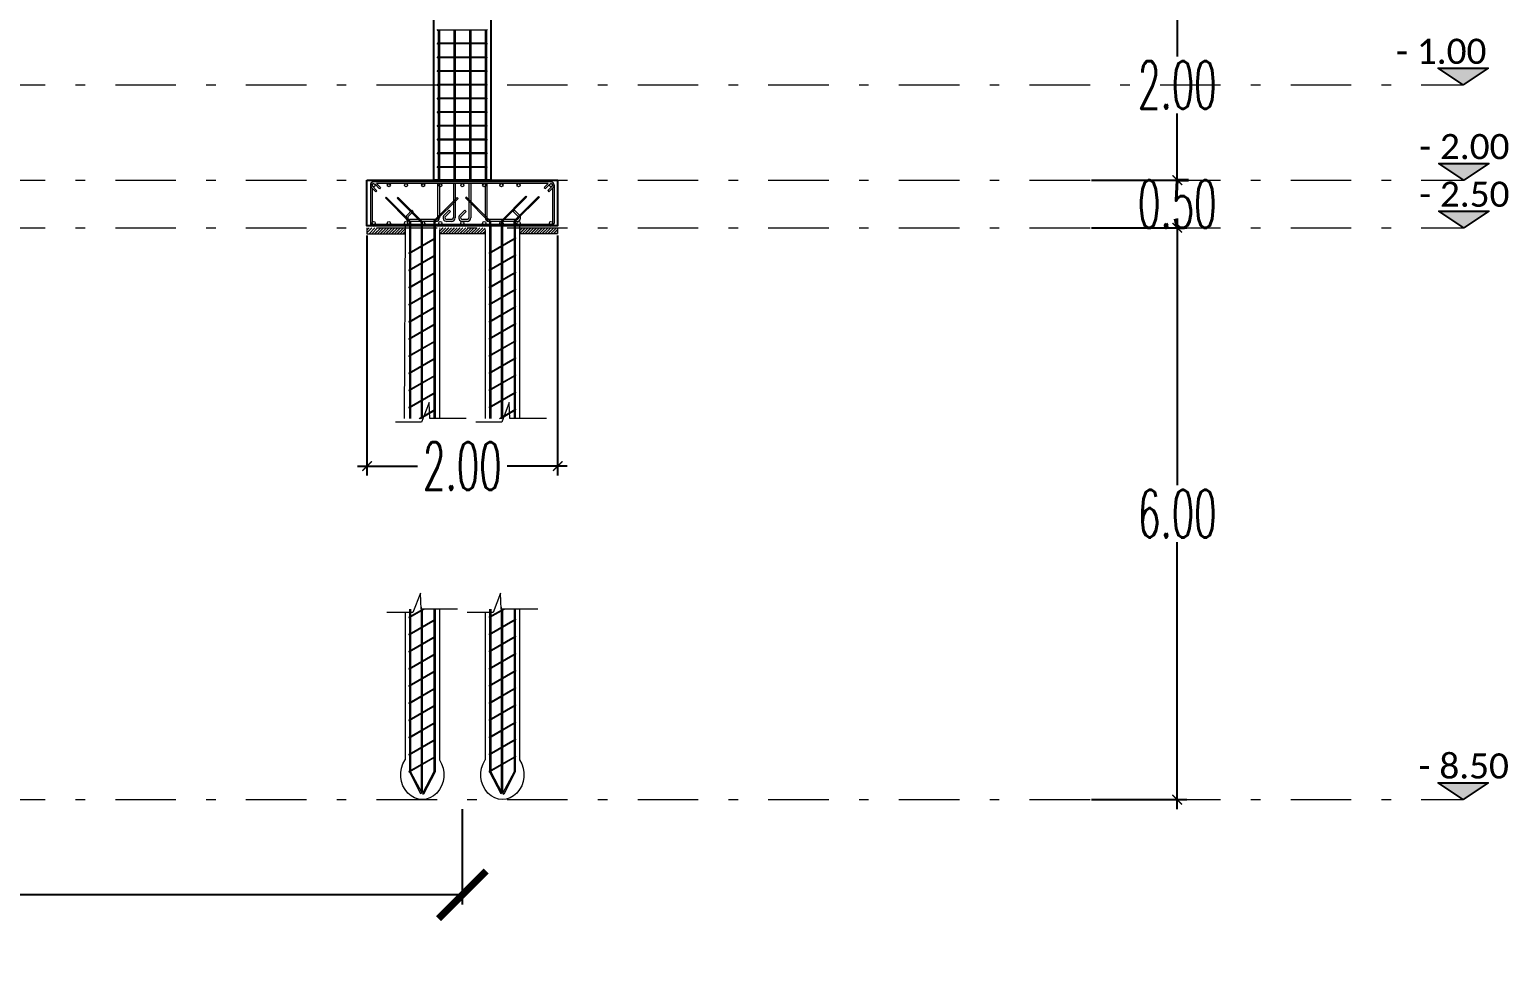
# Model space of a CAD drawing. Header units: millimetres. Extents: x 2175 to 3376, y 1504 to 1740.
# Drawn here: x 2918.69 to 2934.21, y 1550.16 to 1559.9 of the extents above; entities that cross this region are included whole.
import ezdxf

# ---------------------------------------------------------------- set-up
doc = ezdxf.new("R2010")
doc.units = ezdxf.units.MM
for name, pattern in [('DASHDOT2', [12.7, 6.35, -3.175, 0, -3.175]), ('DASHDOTX2', [50.8, 25.4, -12.7, 0, -12.7]), ('DASHED', [19.05, 12.7, -6.35])]:
    doc.linetypes.add(name, pattern=pattern)
doc.layers.add('As Atap', color=3, linetype='DASHDOTX2', lineweight=40)
doc.layers.add('Garis Dim', color=131, linetype='DASHED', lineweight=9)
for name, color, linetype in [('dinding baru', 142, 'Continuous'), ('GR', 7, 'Continuous'), ('TEXT', 7, 'Continuous'), ('WF 150', 5, 'Continuous')]:
    doc.layers.add(name, color=color, linetype=linetype)
doc.layers.add('Layer2', color=7, linetype='DASHED', lineweight=40, true_color=0x238759)
doc.styles.add('-DIM2', font='simplex.shx', dxfattribs={"width": 0.55})
doc.styles.get("Standard").update_dxf_attribs({"font": 'arial.ttf'})
doc.dimstyles.new('DIMENSI MUSHOLLAH', dxfattribs={"dimtxt": 0.5, "dimasz": 0.1, "dimexe": 0.1, "dimexo": 0.1, "dimgap": 0.05, "dimtad": 0, "dimtih": 1, "dimtoh": 1, "dimzin": 0, "dimdsep": 46, "dimtxsty": '-DIM2', "dimblk": 'ARCHTICK', "dimcen": 0.3, "dimdle": 0.1, "dimclrd": 1, "dimclre": 1, "dimclrt": 2, "dimadec": 0, "dimazin": 0, "dimtfac": 1, "dimtix": 1, "dimtofl": 0, "dimtmove": 0, "dimatfit": 3, "dimldrblk": 'ARCHTICK', "dimfxl": 1, "dimtolj": 1, "dimtzin": 0, "dimarcsym": 0})
doc.dimstyles.new('DIMENSI WARNA 2.1', dxfattribs={"dimtxt": 1, "dimasz": 0.5, "dimexe": 0.1, "dimexo": 0.1, "dimgap": 0.05, "dimtad": 0, "dimtih": 1, "dimtoh": 1, "dimrnd": 0.0025, "dimzin": 0, "dimdsep": 46, "dimtxsty": '-DIM2', "dimblk": 'ARCHTICK', "dimcen": 0.1, "dimclrd": 1, "dimclre": 1, "dimclrt": 256, "dimadec": 0, "dimazin": 0, "dimtfac": 1, "dimtofl": 0, "dimtmove": 0, "dimatfit": 3, "dimldrblk": 'ARCHTICK', "dimfxl": 0.18, "dimtfill": 2, "dimtfillclr": 256, "dimtolj": 1, "dimtzin": 0, "dimarcsym": 0})

# ---------------------------------------------------------------- blocks, each defined once
blk = doc.blocks.new('_ArchTick')
at = {"color": 0, "linetype": 'ByBlock', "const_width": 0.15}
blk.add_lwpolyline([(-0.5, -0.5), (0.5, 0.5)], dxfattribs=at)
blk = doc.blocks.new('*D807')
at = {"layer": 'Defpoints', "color": 0, "transparency": 16777216}
for p in [(2893.232, 1551.821), (2923.232, 1551.821), (2923.232, 1550.821)]:
    blk.add_point(p, dxfattribs=at)
at = {"layer": 'GR', "color": 1, "lineweight": -2, "transparency": 16777216}
for p, q in [((2893.232, 1551.721), (2893.232, 1550.721)), ((2923.232, 1551.721), (2923.232, 1550.721)), ((2893.232, 1550.821), (2907.082, 1550.821)), ((2923.232, 1550.821), (2909.382, 1550.821))]:
    blk.add_line(p, q, dxfattribs=at)
at = {"layer": 'GR', "color": 1, "lineweight": -2, "transparency": 16777216, "xscale": 0.5, "yscale": 0.5, "zscale": 0.5, "rotation": 180}
blk.add_blockref('_ArchTick', (2893.232, 1550.821), dxfattribs=at)
at = {"layer": 'GR', "color": 1, "lineweight": -2, "transparency": 16777216, "xscale": 0.5, "yscale": 0.5, "zscale": 0.5}
blk.add_blockref('_ArchTick', (2923.232, 1550.821), dxfattribs=at)
at = {"layer": 'GR', "color": 240, "transparency": 16777216, "insert": (2908.232, 1550.821), "char_height": 1, "attachment_point": 5, "style": '-DIM2', "bg_fill": 1, "box_fill_scale": 1.1, "bg_fill_color": 256, "bg_fill_true_color": 16180224, "bg_fill_transparency": 0}
blk.add_mtext('\\A1;30.00', dxfattribs=at)
blk = doc.blocks.new('*D821')
at = {"layer": 'Defpoints', "color": 0, "transparency": 16777216}
for p in [(2929.732, 1557.821), (2930.732, 1557.821), (2929.732, 1551.821)]:
    blk.add_point(p, dxfattribs=at)
at = {"layer": 'dinding baru', "color": 1, "lineweight": -2, "transparency": 16777216}
for p, q in [((2930.732, 1557.921), (2930.732, 1555.121)), ((2930.732, 1551.721), (2930.732, 1554.521))]:
    blk.add_line(p, q, dxfattribs=at)
at = {"layer": 'dinding baru', "color": 1, "linetype": 'Continuous', "lineweight": -2, "transparency": 16777216}
for p, q in [((2929.832, 1557.821), (2930.832, 1557.821)), ((2929.832, 1551.821), (2930.832, 1551.821))]:
    blk.add_line(p, q, dxfattribs=at)
at = {"layer": 'dinding baru', "color": 1, "lineweight": -2, "transparency": 16777216, "xscale": 0.1, "yscale": 0.1, "zscale": 0.1}
for p, rotation in [((2930.732, 1557.821), 90), ((2930.732, 1551.821), 270)]:
    blk.add_blockref('_ArchTick', p, dxfattribs=dict(at, rotation=rotation))
at = {"layer": 'dinding baru', "color": 2, "lineweight": 0, "transparency": 16777216, "insert": (2930.732, 1554.821), "char_height": 0.5, "attachment_point": 5, "style": '-DIM2'}
blk.add_mtext('\\A1;6.00', dxfattribs=at)
blk = doc.blocks.new('*D822')
at = {"layer": 'Defpoints', "color": 0, "transparency": 16777216}
for p in [(2929.732, 1558.321), (2930.732, 1558.321), (2929.732, 1557.821)]:
    blk.add_point(p, dxfattribs=at)
at = {"layer": 'dinding baru', "color": 1, "lineweight": -2, "transparency": 16777216}
for p, q in [((2930.732, 1558.321), (2930.732, 1558.421)), ((2930.732, 1557.821), (2930.732, 1557.721))]:
    blk.add_line(p, q, dxfattribs=at)
at = {"layer": 'dinding baru', "color": 1, "linetype": 'Continuous', "lineweight": -2, "transparency": 16777216}
for p, q in [((2929.832, 1558.321), (2930.832, 1558.321)), ((2929.832, 1557.821), (2930.832, 1557.821))]:
    blk.add_line(p, q, dxfattribs=at)
at = {"layer": 'dinding baru', "color": 1, "lineweight": -2, "transparency": 16777216, "xscale": 0.1, "yscale": 0.1, "zscale": 0.1}
for p, rotation in [((2930.732, 1558.321), 270), ((2930.732, 1557.821), 90)]:
    blk.add_blockref('_ArchTick', p, dxfattribs=dict(at, rotation=rotation))
at = {"layer": 'dinding baru', "color": 2, "lineweight": 0, "transparency": 16777216, "insert": (2930.732, 1558.071), "char_height": 0.5, "attachment_point": 5, "style": '-DIM2'}
blk.add_mtext('\\A1;0.50', dxfattribs=at)
blk = doc.blocks.new('*D823')
at = {"layer": 'Defpoints', "color": 0, "transparency": 16777216}
for p in [(2929.732, 1560.321), (2930.732, 1560.321), (2929.732, 1558.321)]:
    blk.add_point(p, dxfattribs=at)
at = {"layer": 'dinding baru', "color": 1, "lineweight": -2, "transparency": 16777216}
for p, q in [((2930.732, 1560.421), (2930.732, 1559.621)), ((2930.732, 1558.221), (2930.732, 1559.021))]:
    blk.add_line(p, q, dxfattribs=at)
at = {"layer": 'dinding baru', "color": 1, "linetype": 'Continuous', "lineweight": -2, "transparency": 16777216}
for p, q in [((2929.832, 1560.321), (2930.832, 1560.321)), ((2929.832, 1558.321), (2930.832, 1558.321))]:
    blk.add_line(p, q, dxfattribs=at)
at = {"layer": 'dinding baru', "color": 1, "lineweight": -2, "transparency": 16777216, "xscale": 0.1, "yscale": 0.1, "zscale": 0.1}
for p, rotation in [((2930.732, 1560.321), 90), ((2930.732, 1558.321), 270)]:
    blk.add_blockref('_ArchTick', p, dxfattribs=dict(at, rotation=rotation))
at = {"layer": 'dinding baru', "color": 2, "lineweight": 0, "transparency": 16777216, "insert": (2930.732, 1559.321), "char_height": 0.5, "attachment_point": 5, "style": '-DIM2'}
blk.add_mtext('\\A1;2.00', dxfattribs=at)
blk = doc.blocks.new('*D828')
at = {"layer": 'Defpoints', "color": 0, "transparency": 16777216}
for p in [(2922.232, 1557.841), (2924.232, 1557.841), (2924.232, 1555.321)]:
    blk.add_point(p, dxfattribs=at)
at = {"layer": 'dinding baru', "color": 1, "linetype": 'Continuous', "lineweight": -2, "transparency": 16777216}
for p, q in [((2922.232, 1557.741), (2922.232, 1555.221)), ((2924.232, 1557.741), (2924.232, 1555.221))]:
    blk.add_line(p, q, dxfattribs=at)
at = {"layer": 'dinding baru', "color": 1, "lineweight": -2, "transparency": 16777216}
for p, q in [((2922.132, 1555.321), (2922.763, 1555.321)), ((2924.332, 1555.321), (2923.701, 1555.321))]:
    blk.add_line(p, q, dxfattribs=at)
at = {"layer": 'dinding baru', "color": 1, "lineweight": -2, "transparency": 16777216, "xscale": 0.1, "yscale": 0.1, "zscale": 0.1, "rotation": 180}
blk.add_blockref('_ArchTick', (2922.232, 1555.321), dxfattribs=at)
at = {"layer": 'dinding baru', "color": 1, "lineweight": -2, "transparency": 16777216, "xscale": 0.1, "yscale": 0.1, "zscale": 0.1}
blk.add_blockref('_ArchTick', (2924.232, 1555.321), dxfattribs=at)
at = {"layer": 'dinding baru', "color": 2, "lineweight": 0, "transparency": 16777216, "insert": (2923.232, 1555.321), "char_height": 0.5, "attachment_point": 5, "style": '-DIM2'}
blk.add_mtext('\\A1;2.00', dxfattribs=at)

msp = doc.modelspace()

# ---------------------------------------------------------------- hatches: boundary and pattern name
at = {"layer": 'Layer2', "linetype": 'ByBlock', "lineweight": 5}
h = msp.add_hatch(dxfattribs=at)
h.set_pattern_fill('JIS_LC_8', scale=0.0027, style=0)
h.set_pattern_definition([(45, (-55.533336, 327.749206), (-0.01489166881, 0.01489166881), []), (45, (-55.532256, 327.749206), (-0.01489166881, 0.01489166881), [])])
h.paths.add_polyline_path([(2922.632, 1557.819), (2922.232, 1557.82), (2922.232, 1557.76), (2922.632, 1557.759)])
h.paths.add_polyline_path([(2922.992, 1557.821), (2922.992, 1557.821), (2922.992, 1557.761), (2922.992, 1557.761)])
h.paths.add_polyline_path([(2923.472, 1557.821), (2922.992, 1557.821), (2922.992, 1557.761), (2923.472, 1557.761)])
h.paths.add_polyline_path([(2924.232, 1557.821), (2923.832, 1557.821), (2923.832, 1557.761), (2924.232, 1557.761)])
at = {"layer": 'TEXT'}
h = msp.add_hatch(color=256, dxfattribs=at)
h.dxf.hatch_style = 1
h.paths.add_polyline_path([(2933.732, 1559.321), (2933.469, 1559.496), (2933.994, 1559.496)])
h = msp.add_hatch(color=256, dxfattribs=at)
h.dxf.hatch_style = 1
h.paths.add_polyline_path([(2933.737, 1558.321), (2933.475, 1558.496), (2933.999, 1558.496)])
h = msp.add_hatch(color=256, dxfattribs=at)
h.dxf.hatch_style = 1
h.paths.add_polyline_path([(2933.737, 1557.821), (2933.475, 1557.996), (2933.999, 1557.996)])
h = msp.add_hatch(color=256, dxfattribs=at)
h.dxf.hatch_style = 1
h.paths.add_polyline_path([(2933.732, 1551.821), (2933.469, 1551.996), (2933.994, 1551.996)])

# ---------------------------------------------------------------- linework, layer by layer
at = {"layer": 'As Atap', "color": 0, "linetype": 'ByBlock', "lineweight": 5}
for p, q in [((2922.977, 1559.895), (2922.977, 1559.758)), ((2922.993, 1559.895), (2922.993, 1559.758)), ((2923.142, 1559.895), (2923.142, 1559.758)), ((2923.157, 1559.895), (2923.157, 1559.758)), ((2923.306, 1559.895), (2923.306, 1559.758)), ((2923.322, 1559.895), (2923.322, 1559.758)), ((2923.471, 1559.895), (2923.471, 1559.758)), ((2923.486, 1559.895), (2923.486, 1559.758)), ((2922.977, 1559.751), (2922.977, 1559.614)), ((2922.977, 1559.607), (2922.977, 1559.47)), ((2922.993, 1559.751), (2922.993, 1559.614)), ((2922.993, 1559.607), (2922.993, 1559.47)), ((2923.142, 1559.751), (2923.142, 1559.614)), ((2923.142, 1559.607), (2923.142, 1559.47)), ((2923.157, 1559.751), (2923.157, 1559.614)), ((2923.157, 1559.607), (2923.157, 1559.47)), ((2923.306, 1559.751), (2923.306, 1559.614)), ((2923.306, 1559.607), (2923.306, 1559.47)), ((2923.322, 1559.751), (2923.322, 1559.614)), ((2923.322, 1559.607), (2923.322, 1559.47)), ((2923.471, 1559.751), (2923.471, 1559.614)), ((2923.471, 1559.607), (2923.471, 1559.47)), ((2923.486, 1559.751), (2923.486, 1559.614)), ((2923.486, 1559.607), (2923.486, 1559.47)), ((2922.977, 1559.463), (2922.977, 1559.326)), ((2922.993, 1559.463), (2922.993, 1559.326)), ((2923.142, 1559.463), (2923.142, 1559.326)), ((2923.157, 1559.463), (2923.157, 1559.326)), ((2923.306, 1559.463), (2923.306, 1559.326)), ((2923.322, 1559.463), (2923.322, 1559.326)), ((2923.471, 1559.463), (2923.471, 1559.326)), ((2923.486, 1559.463), (2923.486, 1559.326)), ((2922.977, 1559.319), (2922.977, 1559.182)), ((2922.993, 1559.319), (2922.993, 1559.182)), ((2923.142, 1559.319), (2923.142, 1559.182)), ((2923.157, 1559.319), (2923.157, 1559.182)), ((2923.306, 1559.319), (2923.306, 1559.182)), ((2923.322, 1559.319), (2923.322, 1559.182)), ((2923.471, 1559.319), (2923.471, 1559.182)), ((2923.486, 1559.319), (2923.486, 1559.182)), ((2922.977, 1559.175), (2922.977, 1559.039)), ((2922.993, 1559.175), (2922.993, 1559.039)), ((2923.142, 1559.175), (2923.142, 1559.039)), ((2923.157, 1559.175), (2923.157, 1559.039)), ((2923.306, 1559.175), (2923.306, 1559.039)), ((2923.322, 1559.175), (2923.322, 1559.039)), ((2923.471, 1559.175), (2923.471, 1559.039)), ((2923.486, 1559.175), (2923.486, 1559.039)), ((2922.977, 1559.031), (2922.977, 1558.895)), ((2922.993, 1559.031), (2922.993, 1558.895)), ((2923.142, 1559.031), (2923.142, 1558.895)), ((2923.157, 1559.031), (2923.157, 1558.895)), ((2923.306, 1559.031), (2923.306, 1558.895)), ((2923.322, 1559.031), (2923.322, 1558.895)), ((2923.471, 1559.031), (2923.471, 1558.895)), ((2923.486, 1559.031), (2923.486, 1558.895)), ((2922.977, 1558.887), (2922.977, 1558.751)), ((2922.993, 1558.887), (2922.993, 1558.751)), ((2923.142, 1558.887), (2923.142, 1558.751)), ((2923.157, 1558.887), (2923.157, 1558.751)), ((2923.306, 1558.887), (2923.306, 1558.751)), ((2923.322, 1558.887), (2923.322, 1558.751)), ((2923.471, 1558.887), (2923.471, 1558.751)), ((2923.486, 1558.887), (2923.486, 1558.751)), ((2922.977, 1558.743), (2922.977, 1558.607)), ((2922.993, 1558.743), (2922.993, 1558.607)), ((2923.142, 1558.743), (2923.142, 1558.607)), ((2923.157, 1558.743), (2923.157, 1558.607)), ((2923.306, 1558.743), (2923.306, 1558.607)), ((2923.322, 1558.743), (2923.322, 1558.607)), ((2923.471, 1558.743), (2923.471, 1558.607)), ((2923.486, 1558.743), (2923.486, 1558.607)), ((2922.977, 1558.599), (2922.977, 1558.463)), ((2922.993, 1558.599), (2922.993, 1558.463)), ((2923.142, 1558.599), (2923.142, 1558.463)), ((2923.157, 1558.599), (2923.157, 1558.463)), ((2923.306, 1558.599), (2923.306, 1558.463)), ((2923.322, 1558.599), (2923.322, 1558.463)), ((2923.471, 1558.599), (2923.471, 1558.463)), ((2923.486, 1558.599), (2923.486, 1558.463)), ((2922.977, 1558.455), (2922.977, 1558.319)), ((2922.993, 1558.455), (2922.993, 1558.319)), ((2923.142, 1558.455), (2923.142, 1558.319)), ((2923.157, 1558.455), (2923.157, 1558.319)), ((2923.306, 1558.455), (2923.306, 1558.319)), ((2923.322, 1558.455), (2923.322, 1558.319)), ((2923.471, 1558.455), (2923.471, 1558.319)), ((2923.486, 1558.455), (2923.486, 1558.319)), ((2922.268, 1558.269), (2922.268, 1557.872)), ((2922.285, 1558.239), (2922.285, 1557.877)), ((2922.973, 1558.286), (2922.973, 1557.928)), ((2922.993, 1558.286), (2922.993, 1557.937)), ((2923.138, 1558.286), (2923.138, 1557.928)), ((2923.157, 1558.286), (2923.157, 1557.928)), ((2923.302, 1558.286), (2923.302, 1557.928)), ((2923.322, 1558.286), (2923.322, 1557.928)), ((2923.471, 1558.286), (2923.471, 1557.931)), ((2923.49, 1558.286), (2923.49, 1557.929)), ((2924.179, 1558.239), (2924.179, 1557.872)), ((2924.196, 1558.269), (2924.196, 1557.872)), ((2922.993, 1557.937), (2922.993, 1557.928)), ((2922.676, 1557.882), (2922.676, 1557.856)), ((2922.677, 1557.856), (2922.677, 1557.562)), ((2922.688, 1557.882), (2922.688, 1557.856)), ((2922.689, 1557.856), (2922.689, 1557.569)), ((2922.8, 1557.882), (2922.8, 1557.632)), ((2922.812, 1557.887), (2922.812, 1557.639)), ((2922.933, 1557.894), (2922.933, 1557.856)), ((2922.934, 1557.856), (2922.934, 1557.71)), ((2922.945, 1557.889), (2922.945, 1557.856)), ((2922.946, 1557.856), (2922.946, 1557.717)), ((2923.517, 1557.882), (2923.517, 1557.856)), ((2923.517, 1557.882), (2923.517, 1557.856)), ((2923.518, 1557.839), (2923.518, 1557.562)), ((2923.529, 1557.882), (2923.529, 1557.856)), ((2923.529, 1557.882), (2923.529, 1557.856)), ((2923.53, 1557.839), (2923.53, 1557.569)), ((2923.64, 1557.889), (2923.64, 1557.632)), ((2923.652, 1557.889), (2923.652, 1557.639)), ((2923.774, 1557.887), (2923.774, 1557.856)), ((2923.775, 1557.839), (2923.775, 1557.721)), ((2923.775, 1557.839), (2923.775, 1557.71)), ((2923.786, 1557.887), (2923.786, 1557.856)), ((2923.787, 1557.839), (2923.787, 1557.721)), ((2923.787, 1557.839), (2923.787, 1557.717)), ((2923.839, 1557.856), (2923.839, 1557.856)), ((2923.839, 1557.856), (2923.839, 1557.856)), ((2922.8, 1557.624), (2922.8, 1557.452)), ((2922.812, 1557.631), (2922.812, 1557.459)), ((2922.934, 1557.702), (2922.934, 1557.53)), ((2922.946, 1557.709), (2922.946, 1557.537)), ((2923.64, 1557.624), (2923.64, 1557.452)), ((2923.652, 1557.631), (2923.652, 1557.459)), ((2923.775, 1557.702), (2923.775, 1557.53)), ((2923.787, 1557.709), (2923.787, 1557.537)), ((2922.677, 1557.553), (2922.677, 1557.382)), ((2922.689, 1557.56), (2922.689, 1557.389)), ((2922.8, 1557.444), (2922.8, 1557.272)), ((2922.812, 1557.451), (2922.812, 1557.279)), ((2922.934, 1557.522), (2922.934, 1557.35)), ((2922.946, 1557.529), (2922.946, 1557.357)), ((2923.518, 1557.553), (2923.518, 1557.382)), ((2923.53, 1557.56), (2923.53, 1557.389)), ((2923.64, 1557.444), (2923.64, 1557.272)), ((2923.652, 1557.451), (2923.652, 1557.279)), ((2923.775, 1557.522), (2923.775, 1557.35)), ((2923.787, 1557.529), (2923.787, 1557.357)), ((2922.677, 1557.373), (2922.677, 1557.202)), ((2922.689, 1557.38), (2922.689, 1557.209)), ((2922.934, 1557.342), (2922.934, 1557.17)), ((2922.946, 1557.349), (2922.946, 1557.177)), ((2923.518, 1557.373), (2923.518, 1557.202)), ((2923.53, 1557.38), (2923.53, 1557.209)), ((2923.775, 1557.342), (2923.775, 1557.17)), ((2923.787, 1557.349), (2923.787, 1557.177)), ((2922.677, 1557.193), (2922.677, 1557.022)), ((2922.689, 1557.2), (2922.689, 1557.029)), ((2922.8, 1557.264), (2922.8, 1557.092)), ((2922.812, 1557.271), (2922.812, 1557.099)), ((2922.934, 1557.162), (2922.934, 1556.99)), ((2922.946, 1557.169), (2922.946, 1556.997)), ((2923.518, 1557.193), (2923.518, 1557.022)), ((2923.53, 1557.2), (2923.53, 1557.029)), ((2923.64, 1557.264), (2923.64, 1557.092)), ((2923.652, 1557.271), (2923.652, 1557.099)), ((2923.775, 1557.162), (2923.775, 1556.99)), ((2923.787, 1557.169), (2923.787, 1556.997)), ((2922.677, 1557.013), (2922.677, 1556.842)), ((2922.689, 1557.02), (2922.689, 1556.849)), ((2922.8, 1557.084), (2922.8, 1556.912)), ((2922.812, 1557.091), (2922.812, 1556.919)), ((2922.934, 1556.982), (2922.934, 1556.81)), ((2922.946, 1556.989), (2922.946, 1556.817)), ((2923.518, 1557.013), (2923.518, 1556.842)), ((2923.53, 1557.02), (2923.53, 1556.849)), ((2923.64, 1557.084), (2923.64, 1556.912)), ((2923.652, 1557.091), (2923.652, 1556.919)), ((2923.775, 1556.982), (2923.775, 1556.81)), ((2923.775, 1556.982), (2923.775, 1556.81)), ((2923.787, 1556.989), (2923.787, 1556.817)), ((2923.787, 1556.989), (2923.787, 1556.817)), ((2922.677, 1556.833), (2922.677, 1556.662)), ((2922.689, 1556.84), (2922.689, 1556.669)), ((2922.8, 1556.904), (2922.8, 1556.732)), ((2922.812, 1556.911), (2922.812, 1556.739)), ((2923.518, 1556.833), (2923.518, 1556.662)), ((2923.518, 1556.833), (2923.518, 1556.662)), ((2923.53, 1556.84), (2923.53, 1556.669)), ((2923.53, 1556.84), (2923.53, 1556.669)), ((2923.64, 1556.904), (2923.64, 1556.732)), ((2923.64, 1556.904), (2923.64, 1556.732)), ((2923.652, 1556.911), (2923.652, 1556.739)), ((2923.652, 1556.911), (2923.652, 1556.739)), ((2922.689, 1556.66), (2922.689, 1556.489)), ((2922.8, 1556.724), (2922.8, 1556.552)), ((2922.812, 1556.731), (2922.812, 1556.559)), ((2922.934, 1556.802), (2922.934, 1556.63)), ((2922.946, 1556.809), (2922.946, 1556.637)), ((2923.53, 1556.66), (2923.53, 1556.489)), ((2923.64, 1556.724), (2923.64, 1556.552)), ((2923.652, 1556.731), (2923.652, 1556.559)), ((2923.775, 1556.802), (2923.775, 1556.63)), ((2923.787, 1556.809), (2923.787, 1556.637)), ((2922.677, 1556.653), (2922.677, 1556.482)), ((2922.8, 1556.544), (2922.8, 1556.372)), ((2922.812, 1556.551), (2922.812, 1556.379)), ((2922.934, 1556.622), (2922.934, 1556.45)), ((2922.946, 1556.629), (2922.946, 1556.457)), ((2923.518, 1556.653), (2923.518, 1556.482)), ((2923.64, 1556.544), (2923.64, 1556.372)), ((2923.652, 1556.551), (2923.652, 1556.379)), ((2923.775, 1556.622), (2923.775, 1556.45)), ((2923.787, 1556.629), (2923.787, 1556.457)), ((2922.677, 1556.473), (2922.677, 1556.302)), ((2922.689, 1556.48), (2922.689, 1556.309)), ((2922.8, 1556.364), (2922.8, 1556.192)), ((2922.812, 1556.371), (2922.812, 1556.199)), ((2922.934, 1556.442), (2922.934, 1556.27)), ((2922.946, 1556.449), (2922.946, 1556.277)), ((2923.518, 1556.473), (2923.518, 1556.302)), ((2923.53, 1556.48), (2923.53, 1556.309)), ((2923.64, 1556.364), (2923.64, 1556.192)), ((2923.652, 1556.371), (2923.652, 1556.199)), ((2923.775, 1556.442), (2923.775, 1556.27)), ((2923.787, 1556.449), (2923.787, 1556.277)), ((2922.677, 1556.293), (2922.677, 1556.122)), ((2922.689, 1556.3), (2922.689, 1556.129)), ((2922.812, 1556.191), (2922.812, 1556.019)), ((2922.934, 1556.262), (2922.934, 1556.09)), ((2922.946, 1556.269), (2922.946, 1556.097)), ((2923.518, 1556.293), (2923.518, 1556.122)), ((2923.53, 1556.3), (2923.53, 1556.129)), ((2923.652, 1556.191), (2923.652, 1556.019)), ((2923.775, 1556.262), (2923.775, 1556.09)), ((2923.787, 1556.269), (2923.787, 1556.097)), ((2922.677, 1556.113), (2922.677, 1555.942)), ((2922.689, 1556.12), (2922.689, 1555.949)), ((2922.8, 1556.184), (2922.8, 1556.012)), ((2922.934, 1556.082), (2922.934, 1555.91)), ((2922.946, 1556.089), (2922.946, 1555.917)), ((2923.518, 1556.113), (2923.518, 1555.942)), ((2923.53, 1556.12), (2923.53, 1555.949)), ((2923.64, 1556.184), (2923.64, 1556.012)), ((2923.775, 1556.082), (2923.775, 1555.91)), ((2923.787, 1556.089), (2923.787, 1555.917)), ((2922.677, 1555.933), (2922.677, 1555.821)), ((2922.689, 1555.94), (2922.689, 1555.821)), ((2922.8, 1556.004), (2922.8, 1555.832)), ((2922.812, 1556.011), (2922.812, 1555.839)), ((2922.934, 1555.902), (2922.934, 1555.821)), ((2922.946, 1555.909), (2922.946, 1555.821)), ((2923.518, 1555.933), (2923.518, 1555.821)), ((2923.53, 1555.94), (2923.53, 1555.821)), ((2923.64, 1556.004), (2923.64, 1555.832)), ((2923.652, 1556.011), (2923.652, 1555.839)), ((2923.775, 1555.902), (2923.775, 1555.821)), ((2923.787, 1555.909), (2923.787, 1555.821)), ((2922.8, 1555.824), (2922.8, 1555.821)), ((2922.812, 1555.831), (2922.812, 1555.821)), ((2923.64, 1555.824), (2923.64, 1555.821)), ((2923.652, 1555.831), (2923.652, 1555.821)), ((2922.677, 1553.821), (2922.677, 1553.74)), ((2922.677, 1553.731), (2922.677, 1553.56)), ((2922.689, 1553.821), (2922.689, 1553.747)), ((2922.689, 1553.738), (2922.689, 1553.567)), ((2922.8, 1553.839), (2922.8, 1553.81)), ((2922.8, 1553.802), (2922.8, 1553.63)), ((2922.812, 1553.821), (2922.812, 1553.817)), ((2922.812, 1553.809), (2922.812, 1553.637)), ((2922.934, 1553.821), (2922.934, 1553.708)), ((2922.946, 1553.821), (2922.946, 1553.715)), ((2922.946, 1553.707), (2922.946, 1553.535)), ((2923.518, 1553.821), (2923.518, 1553.74)), ((2923.518, 1553.731), (2923.518, 1553.56)), ((2923.53, 1553.821), (2923.53, 1553.747)), ((2923.53, 1553.738), (2923.53, 1553.567)), ((2923.64, 1553.839), (2923.64, 1553.81)), ((2923.64, 1553.802), (2923.64, 1553.63)), ((2923.652, 1553.821), (2923.652, 1553.817)), ((2923.652, 1553.809), (2923.652, 1553.637)), ((2923.775, 1553.821), (2923.775, 1553.708)), ((2923.787, 1553.821), (2923.787, 1553.715)), ((2923.787, 1553.707), (2923.787, 1553.535)), ((2922.677, 1553.551), (2922.677, 1553.38)), ((2922.689, 1553.558), (2922.689, 1553.387)), ((2922.8, 1553.622), (2922.8, 1553.45)), ((2922.812, 1553.629), (2922.812, 1553.457)), ((2922.934, 1553.7), (2922.934, 1553.528)), ((2923.518, 1553.551), (2923.518, 1553.38)), ((2923.53, 1553.558), (2923.53, 1553.387)), ((2923.64, 1553.622), (2923.64, 1553.45)), ((2923.652, 1553.629), (2923.652, 1553.457)), ((2923.775, 1553.7), (2923.775, 1553.528)), ((2922.8, 1553.442), (2922.8, 1553.27)), ((2922.812, 1553.449), (2922.812, 1553.277)), ((2922.934, 1553.52), (2922.934, 1553.348)), ((2922.946, 1553.527), (2922.946, 1553.355)), ((2923.64, 1553.442), (2923.64, 1553.27)), ((2923.652, 1553.449), (2923.652, 1553.277)), ((2923.775, 1553.52), (2923.775, 1553.348)), ((2923.787, 1553.527), (2923.787, 1553.355)), ((2922.677, 1553.371), (2922.677, 1553.2)), ((2922.689, 1553.378), (2922.689, 1553.207)), ((2922.8, 1553.262), (2922.8, 1553.09)), ((2922.812, 1553.269), (2922.812, 1553.097)), ((2922.934, 1553.34), (2922.934, 1553.168)), ((2922.946, 1553.347), (2922.946, 1553.175)), ((2923.518, 1553.371), (2923.518, 1553.2)), ((2923.53, 1553.378), (2923.53, 1553.207)), ((2923.64, 1553.262), (2923.64, 1553.09)), ((2923.652, 1553.269), (2923.652, 1553.097)), ((2923.775, 1553.34), (2923.775, 1553.168)), ((2923.787, 1553.347), (2923.787, 1553.175)), ((2922.677, 1553.191), (2922.677, 1553.02)), ((2922.689, 1553.198), (2922.689, 1553.027)), ((2922.812, 1553.089), (2922.812, 1552.917)), ((2922.934, 1553.16), (2922.934, 1552.988)), ((2922.946, 1553.167), (2922.946, 1552.995)), ((2923.518, 1553.191), (2923.518, 1553.02)), ((2923.53, 1553.198), (2923.53, 1553.027)), ((2923.652, 1553.089), (2923.652, 1552.917)), ((2923.775, 1553.16), (2923.775, 1552.988)), ((2923.787, 1553.167), (2923.787, 1552.995)), ((2922.677, 1553.011), (2922.677, 1552.84)), ((2922.689, 1553.018), (2922.689, 1552.847)), ((2922.8, 1553.082), (2922.8, 1552.91)), ((2922.934, 1552.98), (2922.934, 1552.808)), ((2922.946, 1552.987), (2922.946, 1552.815)), ((2923.518, 1553.011), (2923.518, 1552.84)), ((2923.53, 1553.018), (2923.53, 1552.847)), ((2923.64, 1553.082), (2923.64, 1552.91)), ((2923.775, 1552.98), (2923.775, 1552.808)), ((2923.787, 1552.987), (2923.787, 1552.815)), ((2922.677, 1552.831), (2922.677, 1552.66)), ((2922.689, 1552.838), (2922.689, 1552.667)), ((2922.8, 1552.902), (2922.8, 1552.73)), ((2922.812, 1552.909), (2922.812, 1552.737)), ((2922.934, 1552.8), (2922.934, 1552.628)), ((2922.946, 1552.807), (2922.946, 1552.635)), ((2923.518, 1552.831), (2923.518, 1552.66)), ((2923.53, 1552.838), (2923.53, 1552.667)), ((2923.64, 1552.902), (2923.64, 1552.73)), ((2923.652, 1552.909), (2923.652, 1552.737)), ((2923.775, 1552.8), (2923.775, 1552.628)), ((2923.787, 1552.807), (2923.787, 1552.635)), ((2922.677, 1552.651), (2922.677, 1552.48)), ((2922.689, 1552.658), (2922.689, 1552.487)), ((2922.8, 1552.722), (2922.8, 1552.55)), ((2922.812, 1552.729), (2922.812, 1552.557)), ((2922.946, 1552.627), (2922.946, 1552.455)), ((2923.518, 1552.651), (2923.518, 1552.48)), ((2923.53, 1552.658), (2923.53, 1552.487)), ((2923.64, 1552.722), (2923.64, 1552.55)), ((2923.652, 1552.729), (2923.652, 1552.557)), ((2923.787, 1552.627), (2923.787, 1552.455)), ((2922.677, 1552.471), (2922.677, 1552.3)), ((2922.689, 1552.478), (2922.689, 1552.307)), ((2922.8, 1552.542), (2922.8, 1552.37)), ((2922.812, 1552.549), (2922.812, 1552.377)), ((2922.934, 1552.62), (2922.934, 1552.448)), ((2923.518, 1552.471), (2923.518, 1552.3)), ((2923.53, 1552.478), (2923.53, 1552.307)), ((2923.64, 1552.542), (2923.64, 1552.37)), ((2923.652, 1552.549), (2923.652, 1552.377)), ((2923.775, 1552.62), (2923.775, 1552.448)), ((2922.8, 1552.362), (2922.8, 1552.19)), ((2922.812, 1552.369), (2922.812, 1552.197)), ((2922.934, 1552.44), (2922.934, 1552.268)), ((2922.946, 1552.447), (2922.946, 1552.275)), ((2923.64, 1552.362), (2923.64, 1552.19)), ((2923.652, 1552.369), (2923.652, 1552.197)), ((2923.775, 1552.44), (2923.775, 1552.268)), ((2923.787, 1552.447), (2923.787, 1552.275)), ((2922.677, 1552.291), (2922.677, 1552.12)), ((2922.689, 1552.298), (2922.689, 1552.127)), ((2922.8, 1552.182), (2922.8, 1551.903)), ((2922.812, 1552.189), (2922.812, 1551.903)), ((2922.934, 1552.26), (2922.934, 1552.114)), ((2922.946, 1552.267), (2922.946, 1552.111)), ((2923.518, 1552.291), (2923.518, 1552.12)), ((2923.53, 1552.298), (2923.53, 1552.127)), ((2923.64, 1552.182), (2923.64, 1551.903)), ((2923.652, 1552.189), (2923.652, 1551.903)), ((2923.775, 1552.26), (2923.775, 1552.114)), ((2923.787, 1552.267), (2923.787, 1552.111)), ((2922.689, 1552.118), (2922.689, 1552.114)), ((2922.689, 1552.118), (2922.689, 1552.114)), ((2923.53, 1552.118), (2923.53, 1552.114)), ((2923.53, 1552.118), (2923.53, 1552.114))]:
    msp.add_line(p, q, dxfattribs=at)
at = {"layer": 'As Atap', "color": 7, "linetype": 'ByBlock', "lineweight": 5}
for p, q in [((2922.232, 1557.821), (2922.232, 1557.759)), ((2922.632, 1557.842), (2922.622, 1555.821)), ((2922.992, 1557.803), (2922.992, 1555.821)), ((2923.472, 1557.803), (2923.472, 1555.821)), ((2923.832, 1557.839), (2923.832, 1555.821)), ((2924.232, 1557.821), (2924.232, 1557.761)), ((2922.632, 1553.783), (2922.632, 1552.239)), ((2922.992, 1553.821), (2922.992, 1552.239)), ((2923.472, 1553.783), (2923.472, 1552.239)), ((2923.832, 1553.821), (2923.832, 1552.239))]:
    msp.add_line(p, q, dxfattribs=at)
at = {"layer": 'As Atap', "color": 2, "linetype": 'ByBlock', "lineweight": 5}
for p, q in [((2922.8, 1551.821), (2922.8, 1551.821)), ((2923.64, 1551.821), (2923.64, 1551.821))]:
    msp.add_line(p, q, dxfattribs=at)
at = {"layer": 'Garis Dim', "color": 0, "linetype": 'ByBlock', "lineweight": 5}
for p, q in [((2923.49, 1559.895), (2922.973, 1559.895)), ((2923.49, 1559.758), (2922.973, 1559.758)), ((2923.49, 1559.751), (2922.973, 1559.751)), ((2923.49, 1559.614), (2922.973, 1559.614)), ((2923.49, 1559.607), (2922.973, 1559.607)), ((2923.49, 1559.47), (2922.973, 1559.47)), ((2923.49, 1559.463), (2922.973, 1559.463)), ((2923.49, 1559.326), (2922.973, 1559.326)), ((2923.49, 1559.319), (2922.973, 1559.319)), ((2923.49, 1559.182), (2922.973, 1559.182)), ((2923.49, 1559.175), (2922.973, 1559.175)), ((2923.49, 1559.039), (2922.973, 1559.039)), ((2923.49, 1559.031), (2922.973, 1559.031)), ((2923.49, 1558.895), (2922.973, 1558.895)), ((2923.49, 1558.887), (2922.973, 1558.887)), ((2923.49, 1558.751), (2922.973, 1558.751)), ((2923.49, 1558.743), (2922.973, 1558.743)), ((2923.49, 1558.607), (2922.973, 1558.607)), ((2923.49, 1558.599), (2922.973, 1558.599)), ((2923.49, 1558.463), (2922.973, 1558.463)), ((2923.49, 1558.455), (2922.973, 1558.455)), ((2922.272, 1558.286), (2922.272, 1558.286)), ((2922.278, 1558.246), (2922.323, 1558.2)), ((2922.289, 1558.258), (2922.336, 1558.21)), ((2924.162, 1558.303), (2922.301, 1558.303)), ((2922.313, 1558.282), (2922.362, 1558.232)), ((2922.336, 1558.21), (2922.323, 1558.2)), ((2924.131, 1558.286), (2922.332, 1558.286)), ((2922.332, 1558.286), (2922.375, 1558.243)), ((2922.375, 1558.243), (2922.362, 1558.232)), ((2924.131, 1558.286), (2924.091, 1558.245)), ((2924.091, 1558.245), (2924.103, 1558.234)), ((2924.149, 1558.28), (2924.103, 1558.234)), ((2924.175, 1558.258), (2924.128, 1558.212)), ((2924.128, 1558.212), (2924.141, 1558.201)), ((2924.186, 1558.246), (2924.141, 1558.201)), ((2922.434, 1558.144), (2922.425, 1558.135)), ((2922.675, 1557.886), (2922.425, 1558.135)), ((2922.683, 1557.895), (2922.434, 1558.144)), ((2922.558, 1558.141), (2922.549, 1558.133)), ((2922.8, 1557.882), (2922.549, 1558.133)), ((2922.812, 1557.887), (2922.558, 1558.141)), ((2922.933, 1557.894), (2923.179, 1558.14)), ((2922.945, 1557.889), (2923.187, 1558.131)), ((2923.179, 1558.14), (2923.187, 1558.131)), ((2923.275, 1558.144), (2923.266, 1558.135)), ((2923.515, 1557.886), (2923.266, 1558.135)), ((2923.524, 1557.894), (2923.275, 1558.144)), ((2923.646, 1557.9), (2923.898, 1558.153)), ((2923.653, 1557.891), (2923.906, 1558.144)), ((2923.779, 1557.9), (2924.032, 1558.152)), ((2923.788, 1557.891), (2924.041, 1558.144)), ((2923.898, 1558.153), (2923.906, 1558.144)), ((2924.032, 1558.152), (2924.041, 1558.144)), ((2922.652, 1557.955), (2922.704, 1558.007)), ((2922.665, 1557.941), (2922.717, 1557.993)), ((2922.954, 1557.908), (2922.679, 1557.908)), ((2922.704, 1558.007), (2922.717, 1557.993)), ((2923.042, 1557.955), (2923.094, 1558.007)), ((2923.055, 1557.941), (2923.107, 1557.993)), ((2923.119, 1557.908), (2923.069, 1557.908)), ((2923.094, 1558.007), (2923.107, 1557.993)), ((2923.206, 1557.955), (2923.258, 1558.007)), ((2923.22, 1557.941), (2923.272, 1557.993)), ((2923.283, 1557.908), (2923.233, 1557.908)), ((2923.258, 1558.007), (2923.272, 1557.993)), ((2923.804, 1557.908), (2923.509, 1557.908)), ((2923.779, 1558.007), (2923.765, 1557.993)), ((2923.817, 1557.941), (2923.765, 1557.993)), ((2923.831, 1557.955), (2923.779, 1558.007)), ((2924.162, 1557.856), (2922.301, 1557.856)), ((2924.062, 1557.839), (2922.301, 1557.839)), ((2924.162, 1557.839), (2922.301, 1557.839)), ((2922.954, 1557.889), (2922.679, 1557.889)), ((2923.119, 1557.889), (2923.069, 1557.889)), ((2923.283, 1557.889), (2923.233, 1557.889)), ((2923.804, 1557.889), (2923.509, 1557.889)), ((2923.515, 1557.886), (2923.512, 1557.889)), ((2922.674, 1557.56), (2922.946, 1557.717)), ((2922.677, 1557.553), (2922.95, 1557.711)), ((2923.514, 1557.56), (2923.787, 1557.717)), ((2923.518, 1557.553), (2923.791, 1557.711)), ((2922.674, 1557.38), (2922.946, 1557.537)), ((2922.677, 1557.373), (2922.95, 1557.531)), ((2923.514, 1557.38), (2923.787, 1557.537)), ((2923.518, 1557.373), (2923.791, 1557.531)), ((2922.674, 1557.2), (2922.946, 1557.357)), ((2922.677, 1557.193), (2922.95, 1557.351)), ((2923.514, 1557.2), (2923.787, 1557.357)), ((2923.518, 1557.193), (2923.791, 1557.351)), ((2922.674, 1557.02), (2922.946, 1557.177)), ((2922.677, 1557.013), (2922.95, 1557.171)), ((2923.514, 1557.02), (2923.787, 1557.177)), ((2923.518, 1557.013), (2923.791, 1557.171)), ((2922.674, 1556.84), (2922.946, 1556.997)), ((2922.677, 1556.833), (2922.95, 1556.991)), ((2923.514, 1556.84), (2923.787, 1556.997)), ((2923.518, 1556.833), (2923.791, 1556.991)), ((2922.674, 1556.66), (2922.946, 1556.817)), ((2922.677, 1556.653), (2922.95, 1556.811)), ((2923.514, 1556.66), (2923.787, 1556.817)), ((2923.514, 1556.66), (2923.787, 1556.817)), ((2923.518, 1556.653), (2923.791, 1556.811)), ((2923.518, 1556.653), (2923.791, 1556.811)), ((2922.674, 1556.48), (2922.946, 1556.637)), ((2922.677, 1556.473), (2922.95, 1556.631)), ((2923.514, 1556.48), (2923.787, 1556.637)), ((2923.518, 1556.473), (2923.791, 1556.631)), ((2922.674, 1556.3), (2922.946, 1556.457)), ((2922.677, 1556.293), (2922.95, 1556.451)), ((2923.514, 1556.3), (2923.787, 1556.457)), ((2923.518, 1556.293), (2923.791, 1556.451)), ((2922.674, 1556.12), (2922.946, 1556.277)), ((2922.677, 1556.113), (2922.95, 1556.271)), ((2923.514, 1556.12), (2923.787, 1556.277)), ((2923.518, 1556.113), (2923.791, 1556.271)), ((2922.674, 1555.94), (2922.946, 1556.097)), ((2922.677, 1555.933), (2922.95, 1556.091)), ((2923.514, 1555.94), (2923.787, 1556.097)), ((2923.518, 1555.933), (2923.791, 1556.091)), ((2922.78, 1555.821), (2922.946, 1555.917)), ((2922.794, 1555.821), (2922.95, 1555.911)), ((2923.621, 1555.821), (2923.787, 1555.917)), ((2923.635, 1555.821), (2923.791, 1555.911)), ((2922.674, 1553.738), (2922.818, 1553.821)), ((2922.674, 1553.558), (2922.946, 1553.715)), ((2922.677, 1553.731), (2922.832, 1553.821)), ((2922.677, 1553.551), (2922.95, 1553.709)), ((2923.514, 1553.738), (2923.659, 1553.821)), ((2923.514, 1553.558), (2923.787, 1553.715)), ((2923.518, 1553.731), (2923.673, 1553.821)), ((2923.518, 1553.551), (2923.791, 1553.709)), ((2922.674, 1553.378), (2922.946, 1553.535)), ((2922.677, 1553.371), (2922.95, 1553.529)), ((2923.514, 1553.378), (2923.787, 1553.535)), ((2923.518, 1553.371), (2923.791, 1553.529)), ((2922.674, 1553.198), (2922.946, 1553.355)), ((2922.677, 1553.191), (2922.95, 1553.349)), ((2923.514, 1553.198), (2923.787, 1553.355)), ((2923.518, 1553.191), (2923.791, 1553.349)), ((2922.674, 1553.018), (2922.946, 1553.175)), ((2922.677, 1553.011), (2922.95, 1553.169)), ((2923.514, 1553.018), (2923.787, 1553.175)), ((2923.518, 1553.011), (2923.791, 1553.169)), ((2922.674, 1552.838), (2922.946, 1552.995)), ((2922.677, 1552.831), (2922.95, 1552.989)), ((2923.514, 1552.838), (2923.787, 1552.995)), ((2923.518, 1552.831), (2923.791, 1552.989)), ((2922.674, 1552.658), (2922.946, 1552.815)), ((2922.677, 1552.651), (2922.95, 1552.809)), ((2923.514, 1552.658), (2923.787, 1552.815)), ((2923.518, 1552.651), (2923.791, 1552.809)), ((2922.674, 1552.478), (2922.946, 1552.635)), ((2922.677, 1552.471), (2922.95, 1552.629)), ((2923.514, 1552.478), (2923.787, 1552.635)), ((2923.518, 1552.471), (2923.791, 1552.629)), ((2922.674, 1552.298), (2922.946, 1552.455)), ((2922.677, 1552.291), (2922.95, 1552.449)), ((2923.514, 1552.298), (2923.787, 1552.455)), ((2923.518, 1552.291), (2923.791, 1552.449)), ((2922.674, 1552.118), (2922.946, 1552.275)), ((2922.677, 1552.111), (2922.95, 1552.269)), ((2923.514, 1552.118), (2923.787, 1552.275)), ((2923.518, 1552.111), (2923.791, 1552.269)), ((2922.677, 1552.111), (2922.795, 1551.885)), ((2922.689, 1552.114), (2922.806, 1551.891)), ((2922.934, 1552.114), (2922.814, 1551.884)), ((2922.946, 1552.111), (2922.825, 1551.879)), ((2923.518, 1552.111), (2923.636, 1551.885)), ((2923.53, 1552.114), (2923.646, 1551.891)), ((2923.775, 1552.114), (2923.655, 1551.884)), ((2923.787, 1552.111), (2923.666, 1551.879)), ((2922.795, 1551.885), (2922.806, 1551.891)), ((2922.8, 1551.903), (2922.812, 1551.903)), ((2922.814, 1551.884), (2922.825, 1551.879)), ((2923.636, 1551.885), (2923.646, 1551.891)), ((2923.64, 1551.903), (2923.652, 1551.903)), ((2923.655, 1551.884), (2923.666, 1551.879))]:
    msp.add_line(p, q, dxfattribs=at)
at = {"layer": 'Garis Dim', "linetype": 'DASHDOT2', "ltscale": 0.1}
for p, q in [((2881.232, 1559.321), (2933.732, 1559.321)), ((2881.232, 1558.321), (2933.737, 1558.321)), ((2881.232, 1557.821), (2933.737, 1557.821)), ((2881.232, 1551.821), (2933.732, 1551.821))]:
    msp.add_line(p, q, dxfattribs=at)
at = {"layer": 'Garis Dim', "color": 7, "linetype": 'ByBlock', "lineweight": 5}
for p, q in [((2922.232, 1557.759), (2922.631, 1557.759)), ((2922.992, 1557.761), (2923.472, 1557.761)), ((2923.832, 1557.761), (2924.232, 1557.761))]:
    msp.add_line(p, q, dxfattribs=at)
at = {"layer": 'Garis Dim', "color": 0, "linetype": 'ByBlock', "lineweight": 5}
for centre in [(2922.301, 1558.269), (2922.461, 1558.269), (2922.641, 1558.269), (2922.821, 1558.269), (2923.001, 1558.269), (2923.232, 1558.269), (2923.462, 1558.269), (2923.642, 1558.269), (2923.822, 1558.269), (2924.162, 1558.269), (2922.301, 1557.872), (2922.461, 1557.872), (2922.641, 1557.872), (2922.821, 1557.872), (2923.001, 1557.872), (2923.232, 1557.872), (2923.462, 1557.872), (2923.642, 1557.872), (2923.822, 1557.872), (2924.162, 1557.872)]:
    msp.add_circle(centre, 0.0168, dxfattribs=at)
for centre, radius, start, end in [((2922.973, 1559.898), 0.00384, 90, 270.0006), ((2922.973, 1559.754), 0.00384, 90, 270.0006), ((2923.49, 1559.898), 0.00384, 270, 90), ((2923.49, 1559.754), 0.00384, 270, 90), ((2922.973, 1559.61), 0.00384, 90, 270.0006), ((2923.49, 1559.61), 0.00384, 270, 90), ((2922.973, 1559.466), 0.00384, 90, 270.0006), ((2923.49, 1559.466), 0.00384, 270, 90), ((2922.973, 1559.322), 0.00384, 90, 270.0006), ((2923.49, 1559.322), 0.00384, 270, 90), ((2922.973, 1559.178), 0.00384, 90, 270.0006), ((2923.49, 1559.178), 0.00384, 270, 90), ((2922.973, 1559.035), 0.00384, 90, 270.0006), ((2923.49, 1559.035), 0.00384, 270, 90), ((2922.973, 1558.891), 0.00384, 90, 270.0006), ((2923.49, 1558.891), 0.00384, 270, 90), ((2922.973, 1558.747), 0.00384, 90, 270.0006), ((2923.49, 1558.747), 0.00384, 270, 90), ((2922.973, 1558.603), 0.00384, 90, 270.0006), ((2923.49, 1558.603), 0.00384, 270, 90), ((2922.973, 1558.459), 0.00384, 90, 270.0006), ((2923.49, 1558.459), 0.00384, 270, 90), ((2922.301, 1558.269), 0.0336, 90, 180), ((2922.301, 1558.269), 0.0336, 90, 225), ((2922.301, 1558.269), 0.0336, 90, 180), ((2922.301, 1558.269), 0.0168, 90, 180), ((2924.162, 1558.269), 0.0336, 0, 90), ((2924.162, 1558.269), 0.0336, 0, 90), ((2924.162, 1558.269), 0.0336, 315, 90), ((2924.162, 1558.269), 0.0168, 0, 90), ((2922.679, 1557.928), 0.0384, 135, 270), ((2922.679, 1557.928), 0.0192, 135, 270), ((2922.954, 1557.928), 0.0192, 270, 0), ((2922.954, 1557.928), 0.0384, 270, 0), ((2923.069, 1557.928), 0.0384, 135, 270), ((2923.069, 1557.928), 0.0192, 135, 270), ((2923.119, 1557.928), 0.0192, 270, 0), ((2923.119, 1557.928), 0.0384, 270, 360), ((2923.233, 1557.928), 0.0384, 135, 270), ((2923.233, 1557.928), 0.0192, 135, 270), ((2923.283, 1557.928), 0.0192, 270, 0), ((2923.283, 1557.928), 0.0384, 270, 0), ((2923.509, 1557.928), 0.0384, 180, 270), ((2923.509, 1557.928), 0.0192, 180, 270), ((2923.658, 1557.887), 0.018, 135, 173.2828), ((2923.792, 1557.887), 0.018, 135, 180), ((2923.804, 1557.928), 0.0384, 270, 45), ((2923.804, 1557.928), 0.0192, 270, 45), ((2922.301, 1557.872), 0.0336, 180, 270), ((2922.301, 1557.872), 0.0168, 180, 270), ((2922.67, 1557.882), 0.018, 0, 45), ((2922.79, 1557.882), 0.006, 0, 45), ((2923.511, 1557.882), 0.006, 0, 45), ((2923.511, 1557.882), 0.018, 0, 44.6685), ((2923.658, 1557.888), 0.00601, 147.962, 190.0892), ((2923.792, 1557.887), 0.006, 135, 180), ((2924.162, 1557.872), 0.0336, 270, 0), ((2924.162, 1557.872), 0.0168, 270, 0), ((2922.948, 1557.714), 0.0036, 298.5406, 121.4606), ((2923.789, 1557.714), 0.0036, 298.5406, 121.4606), ((2922.675, 1557.556), 0.0036, 120.0006, 300.0006), ((2922.948, 1557.534), 0.0036, 298.5406, 121.4606), ((2923.516, 1557.556), 0.0036, 120.0006, 300.0006), ((2923.789, 1557.534), 0.0036, 298.5406, 121.4606), ((2922.675, 1557.376), 0.0036, 120.0006, 300.0006), ((2922.948, 1557.354), 0.0036, 298.5406, 121.4606), ((2923.516, 1557.376), 0.0036, 120.0006, 300.0006), ((2923.789, 1557.354), 0.0036, 298.5406, 121.4606), ((2922.675, 1557.196), 0.0036, 120.0006, 300.0006), ((2922.948, 1557.174), 0.0036, 298.5406, 121.4606), ((2923.516, 1557.196), 0.0036, 120.0006, 300.0006), ((2923.789, 1557.174), 0.0036, 298.5406, 121.4606), ((2922.675, 1557.016), 0.0036, 120.0006, 300.0006), ((2922.948, 1556.994), 0.0036, 298.5406, 121.4606), ((2923.516, 1557.016), 0.0036, 120.0006, 300.0006), ((2923.789, 1556.994), 0.0036, 298.5406, 121.4606), ((2922.675, 1556.836), 0.0036, 120.0006, 300.0006), ((2922.948, 1556.814), 0.0036, 298.5406, 121.4606), ((2923.516, 1556.836), 0.0036, 120.0006, 300.0006), ((2923.789, 1556.814), 0.0036, 298.5406, 121.4606), ((2923.789, 1556.814), 0.0036, 298.5406, 121.4606), ((2922.675, 1556.656), 0.0036, 120.0006, 300.0006), ((2923.516, 1556.656), 0.0036, 120.0006, 300.0006), ((2923.516, 1556.656), 0.0036, 120.0006, 300.0006), ((2922.948, 1556.634), 0.0036, 298.5406, 121.4606), ((2923.789, 1556.634), 0.0036, 298.5406, 121.4606), ((2922.675, 1556.476), 0.0036, 120.0006, 300.0006), ((2922.948, 1556.454), 0.0036, 298.5406, 121.4606), ((2923.516, 1556.476), 0.0036, 120.0006, 300.0006), ((2923.789, 1556.454), 0.0036, 298.5406, 121.4606), ((2922.675, 1556.296), 0.0036, 120.0006, 300.0006), ((2922.948, 1556.274), 0.0036, 298.5406, 121.4606), ((2923.516, 1556.296), 0.0036, 120.0006, 300.0006), ((2923.789, 1556.274), 0.0036, 298.5406, 121.4606), ((2922.675, 1556.116), 0.0036, 120.0006, 300.0006), ((2922.948, 1556.094), 0.0036, 298.5406, 121.4606), ((2923.516, 1556.116), 0.0036, 120.0006, 300.0006), ((2923.789, 1556.094), 0.0036, 298.5406, 121.4606), ((2922.675, 1555.936), 0.0036, 120.0006, 300.0006), ((2922.948, 1555.914), 0.0036, 298.5406, 121.4606), ((2923.516, 1555.936), 0.0036, 120.0006, 300.0006), ((2923.789, 1555.914), 0.0036, 298.5406, 121.4606), ((2922.675, 1553.734), 0.0036, 120.0006, 300.0006), ((2922.948, 1553.712), 0.0036, 298.5406, 121.4606), ((2923.516, 1553.734), 0.0036, 120.0006, 300.0006), ((2923.789, 1553.712), 0.0036, 298.5406, 121.4606), ((2922.675, 1553.554), 0.0036, 120.0006, 300.0006), ((2923.516, 1553.554), 0.0036, 120.0006, 300.0006), ((2922.948, 1553.532), 0.0036, 298.5406, 121.4606), ((2923.789, 1553.532), 0.0036, 298.5406, 121.4606), ((2922.675, 1553.374), 0.0036, 120.0006, 300.0006), ((2922.948, 1553.352), 0.0036, 298.5406, 121.4606), ((2923.516, 1553.374), 0.0036, 120.0006, 300.0006), ((2923.789, 1553.352), 0.0036, 298.5406, 121.4606), ((2922.675, 1553.194), 0.0036, 120.0006, 300.0006), ((2922.948, 1553.172), 0.0036, 298.5406, 121.4606), ((2923.516, 1553.194), 0.0036, 120.0006, 300.0006), ((2923.789, 1553.172), 0.0036, 298.5406, 121.4606), ((2922.675, 1553.014), 0.0036, 120.0006, 300.0006), ((2922.948, 1552.992), 0.0036, 298.5406, 121.4606), ((2923.516, 1553.014), 0.0036, 120.0006, 300.0006), ((2923.789, 1552.992), 0.0036, 298.5406, 121.4606), ((2922.675, 1552.834), 0.0036, 120.0006, 300.0006), ((2922.948, 1552.812), 0.0036, 298.5406, 121.4606), ((2923.516, 1552.834), 0.0036, 120.0006, 300.0006), ((2923.789, 1552.812), 0.0036, 298.5406, 121.4606), ((2922.675, 1552.654), 0.0036, 120.0006, 300.0006), ((2922.948, 1552.632), 0.0036, 298.5406, 121.4606), ((2923.516, 1552.654), 0.0036, 120.0006, 300.0006), ((2923.789, 1552.632), 0.0036, 298.5406, 121.4606), ((2922.675, 1552.474), 0.0036, 120.0006, 300.0006), ((2923.516, 1552.474), 0.0036, 120.0006, 300.0006), ((2922.948, 1552.452), 0.0036, 298.5406, 121.4606), ((2923.789, 1552.452), 0.0036, 298.5406, 121.4606), ((2922.675, 1552.294), 0.0036, 120.0006, 300.0006), ((2922.948, 1552.272), 0.0036, 298.5406, 121.4606), ((2923.516, 1552.294), 0.0036, 120.0006, 300.0006), ((2923.789, 1552.272), 0.0036, 298.5406, 121.4606), ((2922.675, 1552.114), 0.0036, 120.0006, 300.0006), ((2923.516, 1552.114), 0.0036, 120.0006, 300.0006)]:
    msp.add_arc(centre, radius, start, end, dxfattribs=at)
at = {"layer": 'Garis Dim', "color": 7, "linetype": 'ByBlock', "lineweight": 5, "extrusion": (0, 0, -1)}
for centre in [(2922.812, 1552.082), (2923.652, 1552.082)]:
    msp.add_ellipse(centre, major_axis=(0, 0.261), ratio=0.864672, start_param=0.923757, end_param=5.359428, dxfattribs=at)
at = {"layer": 'Layer2', "linetype": 'ByBlock', "lineweight": 5}
for points in [[(2923.273, 1555.821), (2922.891, 1555.821), (2922.883, 1555.987), (2922.804, 1555.783), (2922.532, 1555.783)], [(2924.114, 1555.821), (2923.732, 1555.821), (2923.724, 1555.987), (2923.645, 1555.783), (2923.373, 1555.783)], [(2923.183, 1553.821), (2922.8, 1553.821), (2922.793, 1553.987), (2922.713, 1553.783), (2922.441, 1553.783)], [(2924.024, 1553.821), (2923.641, 1553.821), (2923.634, 1553.987), (2923.554, 1553.783), (2923.282, 1553.783)]]:
    msp.add_lwpolyline(points, dxfattribs=at)
at = {"layer": 'TEXT'}
for points in [[(2933.732, 1559.321), (2933.469, 1559.496), (2933.994, 1559.496), (2933.732, 1559.321)], [(2933.737, 1558.321), (2933.475, 1558.496), (2933.999, 1558.496), (2933.737, 1558.321)], [(2933.737, 1557.821), (2933.475, 1557.996), (2933.999, 1557.996), (2933.737, 1557.821)], [(2933.732, 1551.821), (2933.469, 1551.996), (2933.994, 1551.996), (2933.732, 1551.821)]]:
    msp.add_lwpolyline(points, dxfattribs=at)
at = {"layer": 'WF 150'}
for points in [[(2922.932, 1561.321), (2923.532, 1561.321), (2923.532, 1558.321), (2922.932, 1558.321)], [(2922.232, 1558.321), (2924.232, 1558.321), (2924.232, 1557.841), (2922.232, 1557.841)]]:
    msp.add_lwpolyline(points, close=True, dxfattribs=at)

# ---------------------------------------------------------------- texts
at = {"color": 7, "lineweight": 5, "char_height": 0.26387, "width": 1.23764, "attachment_point": 1}
for s, insert in [('\\pxsm1,ql;{\\fCalibri Light|b0|i0|c0|p34;- 1.00}', (2933.027, 1559.806)), ('\\pxsm1,ql;{\\fCalibri Light|b0|i0|c0|p34;- 2.00}', (2933.269, 1558.806)), ('\\pxsm1,ql;{\\fCalibri Light|b0|i0|c0|p34;- 2.50}', (2933.269, 1558.306)), ('\\pxsm1,ql;{\\fCalibri Light|b0|i0|c0|p34;- 8.50}', (2933.263, 1552.306))]:
    msp.add_mtext(s, dxfattribs=dict(at, insert=insert))

# ---------------------------------------------------------------- dimensions: what is measured, and where the dimension line sits
at = {"layer": 'dinding baru', "lineweight": 0}
for base, p1, p2, picture, middle in [((2930.732, 1560.321), (2929.732, 1558.321), (2929.732, 1560.321), '*D823', (2930.732, 1559.321)), ((2930.732, 1558.321), (2929.732, 1557.821), (2929.732, 1558.321), '*D822', (2930.732, 1558.071)), ((2930.732, 1557.821), (2929.732, 1551.821), (2929.732, 1557.821), '*D821', (2930.732, 1554.821))]:
    dim = msp.add_linear_dim(base=base, p1=p1, p2=p2, angle=90, dimstyle='DIMENSI MUSHOLLAH', dxfattribs=at)
    dim.commit()
    dim.dimension.update_dxf_attribs({"geometry": picture, "text_midpoint": middle})
dim = msp.add_linear_dim(base=(2924.232, 1555.321), p1=(2922.232, 1557.841), p2=(2924.232, 1557.841), dimstyle='DIMENSI MUSHOLLAH', dxfattribs=at)
dim.commit()
dim.dimension.update_dxf_attribs({"geometry": '*D828', "text_midpoint": (2923.232, 1555.321)})
at = {"layer": 'GR'}
dim = msp.add_linear_dim(base=(2923.232, 1550.821), p1=(2893.232, 1551.821), p2=(2923.232, 1551.821), dimstyle='DIMENSI WARNA 2.1', dxfattribs=at)
dim.commit()
dim.dimension.update_dxf_attribs({"geometry": '*D807', "text_midpoint": (2908.232, 1550.821)})

doc.saveas('drawing.dxf')
